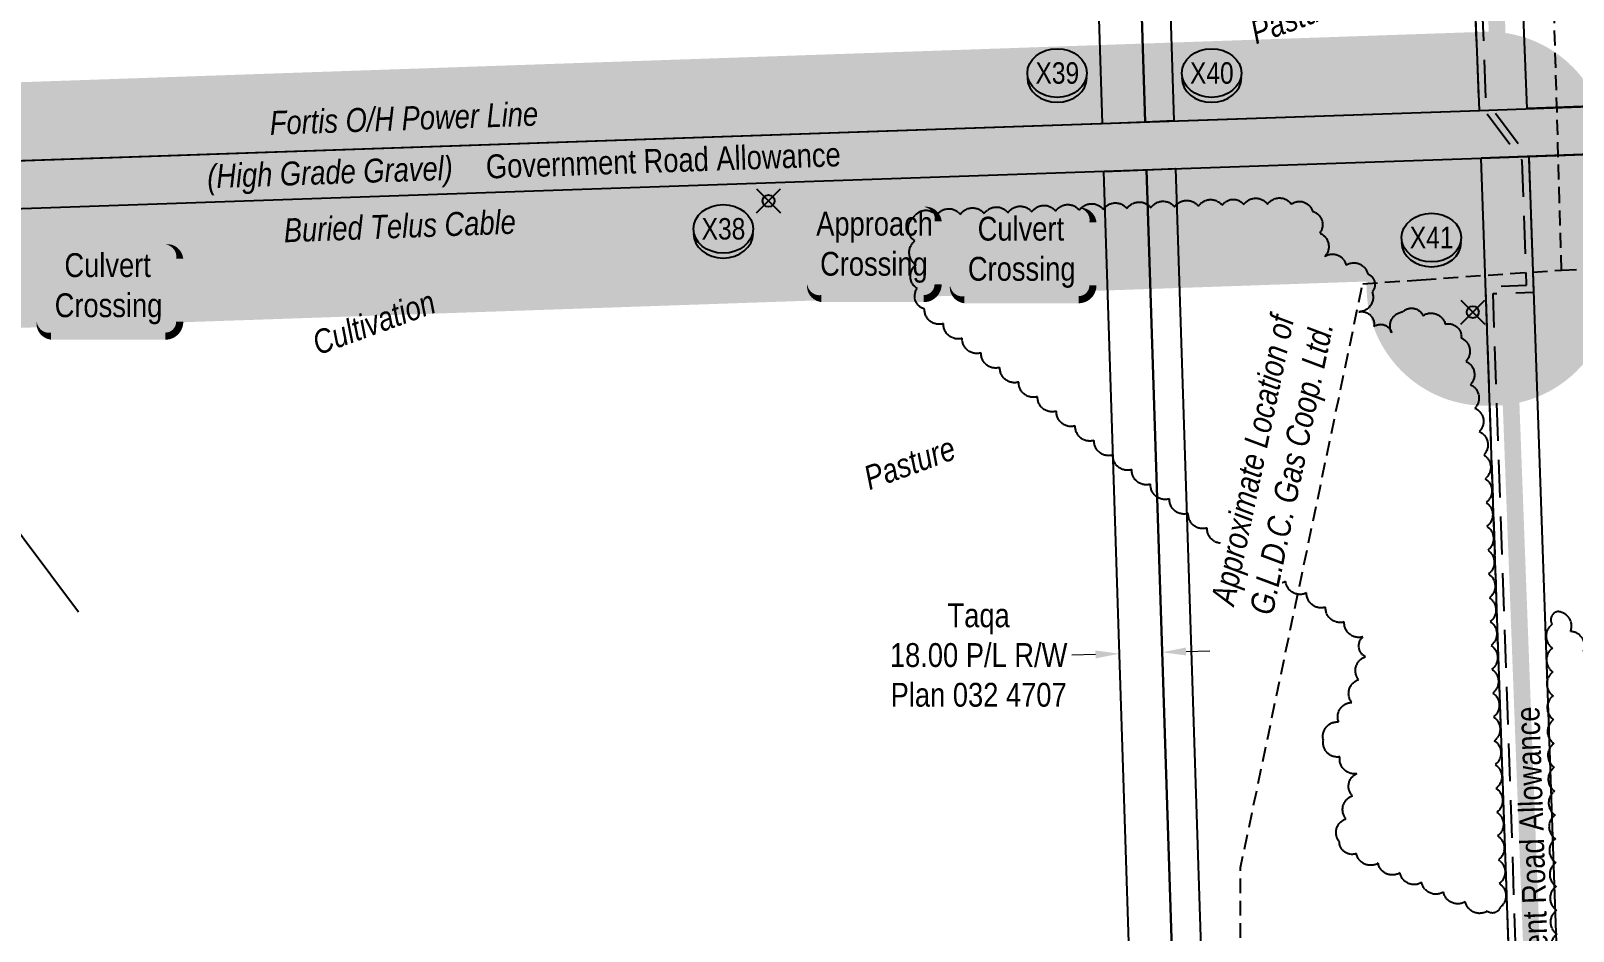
# Model space of a CAD drawing. Extents: x 670596 to 678189, y 5824540 to 5827409.
# Drawn here: x 676646 to 677293, y 5825347 to 5825724 of the extents above; entities that cross this region are included whole.
import ezdxf
from ezdxf.enums import TextEntityAlignment as Align

# ---------------------------------------------------------------- set-up
doc = ezdxf.new("R2010")
doc.units = 0
doc.header["$LTSCALE"] = 5
doc.header["$PDMODE"] = 35
doc.header["$PDSIZE"] = 5
for name, pattern in [('0', [1, 1, 0]), ('HIDDEN2', [4.762499999999999, 3.175, -1.5875]), ('UG_PIPE', [1.875, 1.25, -0.625])]:
    doc.linetypes.add(name, pattern=pattern)
doc.layers.get('Defpoints').update_dxf_attribs({"color": 9})
for name, color, linetype in [('AS-PIPE-UG', 44, 'UG_PIPE'), ('AS-POWER', 104, 'foc-POWER'), ('AS-ROADS', 254, 'Continuous'), ('AS-TELEPHONE', 224, 'foc-TEL'), ('AS-TELUS', 224, 'foc-TEL'), ('CG-NOTES', 7, 'Continuous'), ('F-RW', 190, 'Continuous'), ('L-ROAD-T', 7, 'Continuous'), ('L-SEC', 7, 'Continuous'), ('P-BUFFER-H 30m', 51, 'Continuous'), ('P-CROSSINGS', 250, 'Continuous'), ('T-BUSH', 110, '0'), ('T-EXISTING RTF', 220, 'HIDDEN2')]:
    doc.layers.add(name, color=color, linetype=linetype)
doc.layers.add('F-RW-T', color=190, linetype='Continuous', lineweight=9)
doc.layers.add('T-TEXT', color=48, linetype='Continuous', lineweight=18)
doc.layers.add('Leedale_Hutterite_Fresh_P', color=7, linetype='Continuous', plot=False)
doc.layers.add('P-PROPOSED-WL4', color=7, linetype='Continuous', true_color=0x5b5bc8)
doc.styles.add('80', font='ARIALN.TTF', dxfattribs={"height": 10})
doc.styles.add('80CG', font='ARIALN.TTF', dxfattribs={"height": 10})
doc.styles.add('80L', font='ARIALN.TTF', dxfattribs={"height": 10})
doc.styles.add('80LS', font='ARIALNI.TTF', dxfattribs={"height": 10})
doc.styles.add('Crossing', font='ARIALN.TTF', dxfattribs={"height": 10})
doc.styles.add('foc-LtypeFont', font='ARIALN.TTF', dxfattribs={"height": 7.349999999999999})
doc.linetypes.add('foc-POWER', pattern='A,6,-1,["P",foc-LtypeFont,S=0.2,R=0,X=-0.625,Y=-0.75],-1.239999999999999,4', length=12.24)
doc.linetypes.add('foc-POWER-NOLINE', pattern='A,0,-4,["P",foc-LtypeFont,S=0.2,R=0,X=-0.625,Y=-0.75],-8.24', length=12.24)
doc.linetypes.add('foc-TEL', pattern='A,2,-1,["T",foc-LtypeFont,S=0.2,R=0,X=-0.425,Y=-0.75],-1.239999999999999,8', length=12.24)
doc.linetypes.add('foc-TEL-NOLINE', pattern='A,0,-2,["T",foc-LtypeFont,S=0.2,R=0,X=-0.425,Y=-0.75],-10.24', length=12.24)
doc.dimstyles.new('Compass 5 000', dxfattribs={"dimscale": 5, "dimtxt": 9, "dimasz": 2, "dimexe": 0.2, "dimexo": 0.0625, "dimgap": 0.5, "dimtad": 0, "dimtih": 1, "dimtoh": 1, "dimzin": 0, "dimdsep": 46, "dimtxsty": '80CG', "dimcen": 0.1, "dimse1": 1, "dimse2": 1, "dimclrd": 256, "dimclrt": 256, "dimaunit": 1, "dimadec": 4, "dimazin": 0, "dimtfac": 0.06, "dimtofl": 0, "dimtmove": 0, "dimatfit": 1, "dimfxl": 0.2, "dimtolj": 1, "dimtzin": 0, "dimlwd": -1, "dimarcsym": 0})

# ---------------------------------------------------------------- blocks, each defined once
blk = doc.blocks.new('*D59')
at = {"layer": 'Defpoints', "color": 0, "transparency": 16777216}
for p in [(677102.4783321557, 5825463.039591645), (677104.8561974562, 5825389.959888763), (677122.8285240456, 5825390.544671816)]:
    blk.add_point(p, dxfattribs=at)
at = {"layer": 'F-RW-T', "transparency": 16777216}
for p, q in [((677092.4836215542, 5825462.714384034), (677082.4889109526, 5825462.389176425)), ((677130.4453693468, 5825463.949582308), (677140.4400799484, 5825464.274789918))]:
    blk.add_line(p, q, dxfattribs=at)
for points in [[(677130.3911680784, 5825465.615367409), (677130.4995706151, 5825462.283797207), (677120.4506587451, 5825463.624374698)], [(677092.4294202859, 5825464.380169136), (677092.5378228226, 5825461.048598934), (677102.4783321557, 5825463.039591645)]]:
    blk.add_solid(points, dxfattribs=at)
at = {"layer": 'F-RW-T', "transparency": 16777216, "insert": (677043.4029627943, 5825462.389176425), "char_height": 10, "attachment_point": 5, "style": '80CG'}
blk.add_mtext('\\A1;Taqa\\P18.00 P/L R/W\\PPlan 032 4707', dxfattribs=at)
blk = doc.blocks.new('*U90')
h = blk.add_hatch(color=254)
edge = h.paths.add_edge_path()
edge.add_line((-23.99999999999998, -20), (23.99999999999998, -20))
edge.add_arc((23.99999999999998, -14), 6, 270, 360)
edge.add_line((29.99999999999998, -14), (29.99999999999998, 12.5))
edge.add_arc((23.99999999999998, 12.5), 6, 0, 90)
edge.add_line((23.99999999999998, 18.5), (-23.99999999999998, 18.5))
edge.add_arc((-23.99999999999998, 12.5), 6, 90, 180)
edge.add_line((-29.99999999999998, 12.5), (-29.99999999999998, -14))
edge.add_arc((-23.99999999999998, -14), 6, 180, 270)
at = {"color": 160, "flags": 128}
blk.add_lwpolyline([(-23.99999999999998, -20, 3, 3, 0), (23.99999999999998, -20, 3, 3, 0.414213562373095), (29.99999999999998, -14, 3, 3, 0), (29.99999999999998, 12.5, 3, 0, 0.414213562373095), (23.99999999999998, 18.5, 0, 0, 0), (-23.99999999999998, 18.5, 0, 0, 0.414213562373095), (-29.99999999999998, 12.5, 0, 0, 0), (-29.99999999999998, -14, 0, 3, 0.414213562373095)], format="xyseb", close=True, dxfattribs=at)
at = {"color": 160, "style": '80'}
blk.add_attdef('ENTER_TEXT_001', (-26.84515688949523, -4.918144611186903), '', height=10, dxfattribs=at)
blk = doc.blocks.new('*U102')
h = blk.add_hatch(color=59)
edge = h.paths.add_edge_path()
edge.add_line((-21.49999999999998, -20), (21.49999999999998, -20))
edge.add_arc((21.49999999999998, -13.99999999999999), 6.000000000000007, 269.9999999999999, 359.9999999999999)
edge.add_line((27.49999999999999, -14), (27.49999999999999, 12.5))
edge.add_arc((21.49999999999998, 12.49999999999999), 6.000000000000007, 6.785183320455494e-14, 90.00000000000007)
edge.add_line((21.49999999999998, 18.5), (-21.49999999999998, 18.5))
edge.add_arc((-21.49999999999998, 12.49999999999999), 6.000000000000007, 89.99999999999993, 179.9999999999999)
edge.add_line((-27.49999999999999, 12.5), (-27.49999999999999, -14))
edge.add_arc((-21.49999999999998, -13.99999999999999), 6.000000000000007, 180, 270.0000000000001)
at = {"color": 1, "flags": 128}
blk.add_lwpolyline([(-44.82477568700887, 29.66270383057286, 0, 7.499999999999999, 0), (-1.746787373864769e-15, -2.971007911936125e-15, 0, 0, 0)], format="xyseb", dxfattribs=at)
blk.add_lwpolyline([(-21.49999999999998, -20, 3, 3, 0), (21.49999999999998, -20, 3, 3, 0.4142135623730951), (27.49999999999999, -14, 3, 3, 0), (27.49999999999999, 12.5, 3, 0, 0.4142135623730951), (21.49999999999998, 18.5, 0, 0, 0), (-21.49999999999998, 18.5, 0, 0, 0.4142135623730951), (-27.49999999999999, 12.5, 0, 0, 0), (-27.49999999999999, -14, 0, 3, 0.4142135623730951)], format="xyseb", close=True, dxfattribs=at)
at = {"color": 1, "style": '80'}
blk.add_attdef('ENTER_TEXT_001', (-36.33356070941338, -4.996589358799454), '', height=10, dxfattribs=at)
blk = doc.blocks.new('xing2')
h = blk.add_hatch(color=50)
h.dxf.hatch_style = 1
edge = h.paths.add_edge_path()
edge.add_ellipse((0, 0), major_axis=(-12.5, 0), ratio=0.8162973455633619, start_angle=0, end_angle=360)
h = blk.add_hatch(color=250)
h.dxf.hatch_style = 1
edge = h.paths.add_edge_path()
edge.add_ellipse((0, -2.047489049626165), major_axis=(-12.5, 0), ratio=0.8162973455633619, start_angle=0, end_angle=180)
edge.add_line((12.5, -2.047489049626165), (12.5, 0))
edge.add_ellipse((0, 0), major_axis=(-12.5, 0), ratio=0.8162973455633619, start_angle=0, end_angle=180, ccw=False)
edge.add_line((-12.5, 0), (-12.5, -2.047489049626165))
at = {"color": 250}
blk.add_ellipse((0, 0), major_axis=(-12.5, 0), ratio=0.8162973455633619, dxfattribs=at)
blk.add_ellipse((0, -2.047489049626165), major_axis=(-12.5, 0), ratio=0.8162973455633619, start_param=0, end_param=3.141592653589793, dxfattribs=at)
at = {"color": 250, "style": 'Crossing'}
blk.add_attdef('CROSSING', text='', height=9, dxfattribs=at).set_placement((0.08916442567715421, 0.0199513138486509), align=Align.MIDDLE_CENTER)
at = {"color": 250, "style": 'Crossing', "flags": 1}
for tag, p in [('OWNER', (0.08916442567715421, -12.49201765665748)), ('DESCRIPTION', (0.08916442567715421, -25.770021277247)), ('LOCATION', (0.08916442567715421, -39.30337514164421)), ('DWG_REF', (0.08916442567715421, -52.83672900604233))]:
    blk.add_attdef(tag, text='', height=9, dxfattribs=at).set_placement(p, align=Align.MIDDLE_CENTER)

msp = doc.modelspace()

# ---------------------------------------------------------------- hatches: boundary and pattern name
at = {"layer": 'P-BUFFER-H 30m'}
h = msp.add_hatch(color=256, dxfattribs=at)
h.dxf.hatch_style = 1
edge = h.paths.add_edge_path()
edge.add_arc((671375.1803013663, 5825467.06027306), 50.00000000109686, 145.2534133143221, 145.2538861893088, ccw=False)
edge.add_line((671334.096256704, 5825495.557663717), (671336.2300902016, 5825498.633983622))
edge.add_arc((671377.3142230667, 5825470.136720126), 50.00000000024475, 91.99939063516388, 145.2535906532844, ccw=False)
edge.add_line((671375.5697796788, 5825520.106280033), (671558.6521253284, 5825526.497706892))
edge.add_line((671558.6521253284, 5825526.497706892), (672360.4857105932, 5825554.638002351))
edge.add_arc((672362.2393774228, 5825504.668765288), 50.0000000001577, 91.85035039296912, 92.00996639360898, ccw=False)
edge.add_line((672360.6249227554, 5825554.642693852), (672380.7429681721, 5825555.292626237))
edge.add_line((672380.7429681721, 5825555.292626237), (673181.3792390412, 5825581.157470481))
edge.add_line((673181.3792390412, 5825581.157470481), (673982.2272202543, 5825606.995391944))
edge.add_line((673982.2272202543, 5825606.995391944), (674002.1767330569, 5825607.75048185))
edge.add_line((674002.1767330569, 5825607.75048185), (674809.9484684981, 5825638.322798524))
edge.add_line((674809.9484684981, 5825638.322798524), (675617.8821427522, 5825668.373108479))
edge.add_arc((675619.7405584315, 5825618.407657503), 50.00000000076547, 91.9161180869612, 92.1300781368248, ccw=False)
edge.add_line((675618.0687416266, 5825668.379699973), (676445.0419642649, 5825696.046127321))
edge.add_line((676445.0419642649, 5825696.046127321), (677255.5585079533, 5825723.939826489))
edge.add_arc((677257.2782244004, 5825673.969409487), 50.00000000033632, 1.9899797792074878, 91.97103863104718, ccw=False)
edge.add_line((677307.2480701585, 5825675.70564533), (677309.2224533926, 5825618.881783456))
edge.add_line((677309.2224533926, 5825618.881783456), (677309.2226169086, 5825618.877077372))
edge.add_arc((677259.2527711312, 5825617.140842068), 50.00000000045067, -88.09994368511661, 1.9899791608971213, ccw=False)
edge.add_line((677260.9105791677, 5825567.1683329), (677257.9122249249, 5825567.068864295))
edge.add_arc((677256.254416889, 5825617.041373463), 50.00000000038395, 181.9899797781363, 271.90005631421684, ccw=False)
edge.add_line((677206.2845711308, 5825615.305137621), (677206.1499895743, 5825619.178470641))
edge.add_line((677206.1499895743, 5825619.178470641), (676448.5338066338, 5825593.105345305))
edge.add_line((676448.5338066338, 5825593.105345305), (675621.6059908394, 5825565.440414064))
edge.add_line((675621.6059908394, 5825565.440414064), (674813.8113795015, 5825535.395266787))
edge.add_line((674813.8113795015, 5825535.395266787), (674006.0723748951, 5825504.824178241))
edge.add_line((674006.0723748951, 5825504.824178241), (673985.9667397358, 5825504.063225836))
edge.add_arc((673984.0757076194, 5825554.027453014), 49.99999999973334, 271.84790457129867, 272.1674801210375, ccw=False)
edge.add_line((673985.6880290163, 5825504.053455578), (673184.7028517069, 5825478.211107777))
edge.add_line((673184.7028517069, 5825478.211107777), (672384.0687143675, 5825452.346332413))
edge.add_line((672384.0687143675, 5825452.346332413), (672364.0286472269, 5825451.698930795))
edge.add_line((672364.0286472269, 5825451.698930795), (671562.2554556757, 5825423.560755702))
edge.add_line((671562.2554556757, 5825423.560755702), (671405.7189409641, 5825418.096046253))
edge.add_line((671405.7189409641, 5825418.096046253), (671360.4806161395, 5825352.876543761))
edge.add_line((671360.4806161395, 5825352.876543761), (671368.4365661598, 5825306.565911227))
edge.add_line((671368.4365661598, 5825306.565911227), (671377.8685231084, 5825268.232269527))
edge.add_line((671377.8685231084, 5825268.232269527), (671395.7970236345, 5825272.315836404))
edge.add_arc((671406.9011097404, 5825223.564433637), 50.00000000032476, 6.18884127510438, 102.83133203391799, ccw=False)
edge.add_line((671456.6097086751, 5825228.954720452), (671457.8476776187, 5825217.538314641))
edge.add_line((671457.8476776187, 5825217.538314641), (671465.0606778256, 5825159.95987745))
edge.add_line((671465.0606778256, 5825159.95987745), (671491.7169748703, 5825126.622153737))
edge.add_arc((671452.6656034103, 5825095.397317674), 50.00000000042956, 1.3091926354703105, 38.64525765845542, ccw=False)
edge.add_line((671502.6525512333, 5825096.539704361), (671503.5294311878, 5825058.170426189))
edge.add_arc((671453.5424833647, 5825057.028039503), 50.00000000008105, -32.60195663089593, 1.30919263440029, ccw=False)
edge.add_line((671495.6641832486, 5825030.088061796), (671398.3151779233, 5824877.879116755))
edge.add_arc((671356.1934780393, 5824904.819094463), 50.00000000035932, 193.7273443474367, 327.3980433682051, ccw=False)
edge.add_arc((671355.0901868714, 5824908.661989273), 50.00000000014204, 147.3980433691042, 198.3100922660786, ccw=False)
edge.add_line((671312.9684869874, 5824935.60196698), (671400.187126689, 5825071.971692511))
edge.add_line((671400.187126689, 5825071.971692511), (671400.0885629839, 5825076.284504308))
edge.add_line((671400.0885629839, 5825076.284504308), (671375.2786426541, 5825107.313055196))
edge.add_arc((671414.3300141144, 5825138.537891258), 50.00000000012072, 187.1403940550296, 218.6452576573719, ccw=False)
edge.add_line((671364.7177865596, 5825132.322838799), (671361.3956298939, 5825158.842259764))
edge.add_line((671361.3956298939, 5825158.842259764), (671349.9532034273, 5825156.236023193))
edge.add_arc((671338.849117322, 5825204.987425961), 50.00000000019549, 193.8229906510074, 282.8313320332677, ccw=False)
edge.add_line((671290.2971929628, 5825193.041270051), (671267.994604561, 5825283.684117282))
edge.add_arc((671319.4596440112, 5825296.347042439), 52.99999961450428, 189.7479906334739, 193.8229906341198, ccw=False)
edge.add_line((671267.224858521, 5825287.373350671), (671255.5047847944, 5825355.594496637))
edge.add_arc((671307.7395706656, 5825364.568188479), 53.00000000280982, 145.2535906528745, 189.7479906441054, ccw=False)
edge.add_line((671264.1903898268, 5825394.775287786), (671334.0962567051, 5825495.557663718))
edge.add_line((671334.0962567051, 5825495.557663718), (671334.09602151, 5825495.55732464))
at = {"layer": 'P-PROPOSED-WL4'}
h = msp.add_hatch(color=256, dxfattribs=at)
h.dxf.hatch_style = 1
h.paths.add_polyline_path([(677259.2527711317, 5825617.140842068), (677256.2544168889, 5825617.041373463), (677254.3841733725, 5825670.868035586), (676446.8140902722, 5825643.07576231), (675619.8408676339, 5825615.409334963), (674811.9529623858, 5825585.360717709), (674004.1813429255, 5825554.788405425), (673984.0757077655, 5825554.027453019), (673183.090530456, 5825528.185105217), (672382.4542885044, 5825502.320261908), (672362.3445975526, 5825501.670611068), (671560.5017887328, 5825473.529992761), (671375.1803895689, 5825467.060400221), (671377.3142230666, 5825470.136720126), (671560.3965687163, 5825476.528146985), (672362.239377536, 5825504.668765292), (672382.3574229527, 5825505.318697677), (673182.9936649043, 5825531.183540986), (673983.9789684905, 5825557.025892866), (674004.0678810073, 5825557.786259056), (674811.8395004676, 5825588.35857134), (675619.7405586146, 5825618.407657511), (676446.7137812529, 5825646.074084857), (677257.2782244002, 5825673.969409487), (677259.2526076344, 5825617.145547614)])

# ---------------------------------------------------------------- linework, layer by layer
at = {"layer": 'AS-PIPE-UG', "flags": 128}
for points in [[(677287.2785165571, 5825652.631431912), (677261.6066480407, 5826535.000617235), (677144.4327055463, 5826535.773786137), (677140.3742736671, 5826592.393750072)], [(677288.109876547, 5825623.985598858), (677287.2785165571, 5825652.631431912)], [(677288.1098765451, 5825623.985598858), (677605.6168793573, 5825638.311027614), (677605.0261412063, 5825594.698537257), (677703.3079660884, 5825597.879206888)], [(677288.109876547, 5825623.985598858), (677374.1224815496, 5825627.866355611)], [(677229.1605246665, 5825619.931272843), (677288.109876547, 5825623.985598858)], [(677035.9769486255, 5824758.587335813), (677034.496523503, 5824841.276215257), (677151.6723280472, 5824840.503304725), (677153.3667197421, 5825373.285787465), (677204.6200217021, 5825618.244646049)], [(677204.6200217021, 5825618.244646049), (677229.1605246665, 5825619.931272843)]]:
    msp.add_lwpolyline(points, dxfattribs=at)
at = {"layer": 'AS-POWER', "linetype": 'foc-POWER-NOLINE', "flags": 128}
msp.add_lwpolyline([(670674.4916106418, 5825462.790855298), (670738.3018679882, 5825464.959141599), (672361.6389219748, 5825521.77823206), (673182.3582594033, 5825548.29194518), (673983.4269096942, 5825574.13698959), (674811.1920111213, 5825605.466322728), (675619.168337451, 5825635.518091841), (676446.1413511162, 5825663.184512197), (677253.5833811138, 5825690.972387814), (677371.6068846477, 5825695.272361069)], dxfattribs=at)
at = {"layer": 'AS-ROADS', "const_width": 7, "flags": 128}
for points in [[(677297.0125014081, 5824767.233116368), (677228.2605694848, 5826595.433413203)], [(677262.0177399953, 5825677.942826601), (678155.9867896442, 5825710.987661945)], [(677262.0177399953, 5825677.942826601), (672039.9380978491, 5825500.539277364), (670674.8449997297, 5825453.660833437)], [(676955.2000698387, 5825652.995933209), (676954.7749823021, 5825669.812848254)]]:
    msp.add_lwpolyline(points, dxfattribs=at)
at = {"layer": 'AS-TELEPHONE', "linetype": 'foc-TEL-NOLINE', "flags": 128}
msp.add_lwpolyline([(677254.3757338856, 5825671.076524517), (678095.3620128821, 5825701.52286652)], dxfattribs=at)
at = {"layer": 'AS-TELUS', "linetype": 'foc-TEL-NOLINE', "flags": 128}
msp.add_lwpolyline([(673984.0757077655, 5825554.027453019), (674811.9529623858, 5825585.360717709), (675619.8408676339, 5825615.409334963), (676446.8140902722, 5825643.07576231), (677254.3841733725, 5825670.868035586), (677372.3572480804, 5825675.166197956)], dxfattribs=at)
at = {"layer": 'AS-TELUS', "flags": 128}
msp.add_lwpolyline([(676512.7479383659, 5825645.344855188), (676550.4955119683, 5825634.100644955), (676665.5914729697, 5825480.616323235)], dxfattribs=at)
at = {"layer": 'F-RW', "flags": 128}
for points in [[(676678.3994760154, 5826576.415744095), (677079.368, 5826188.115), (677082.4380000001, 5826090.483), (677095.256, 5825685.494), (677113.2380000001, 5825686.121), (677097.105, 5826195.973), (676703.3029734184, 5826577.277064306)], [(676703.3029734184, 5826577.277064306), (677097.105, 5826195.973), (677113.2380000001, 5825686.121), (677125.4280000001, 5825686.666), (677109.1950000001, 5826201.201), (676720.2362247381, 5826577.862723074)], [(677125.3392870366, 5824761.547113359), (677122.104, 5824861.449), (677115.682, 5825057.247), (677095.8940000001, 5825665.398), (677113.875, 5825666.016), (677133.155, 5825072.832), (677139.888, 5824867.249), (677143.23677755, 5824762.139897651)], [(677143.24508846, 5824762.140172917), (677140.0430000001, 5824862.013), (677133.155, 5825072.832), (677113.875, 5825666.016), (677126.0530000001, 5825666.552), (677145.3019999999, 5825073.255), (677152.145, 5824862.357), (677155.408903178, 5824762.543051651)]]:
    msp.add_lwpolyline(points, dxfattribs=at)
at = {"layer": 'L-SEC', "flags": 128}
for points in [[(677253.5833811138, 5825690.972387814), (677221.5533323564, 5826495.105263891)], [(677273.690163685, 5825691.704767959), (677241.6573904175, 5826495.906044432)], [(678052.0618769934, 5825720.034960543), (677273.791, 5825691.762999985)], [(677274.47, 5825671.804), (678052.79560442, 5825699.921533195)], [(676446.1220764082, 5825663.183858112), (677253.6921595086, 5825690.976131388)], [(676446.8140902722, 5825643.07576231), (677254.3841733725, 5825670.868035586)], [(677282.3243342482, 5824866.734463711), (677254.3841733725, 5825670.868035586)], [(677302.4322001813, 5824867.433125014), (677274.4908616332, 5825671.600590969)]]:
    msp.add_lwpolyline(points, dxfattribs=at)
at = {"layer": 'Leedale_Hutterite_Fresh_P', "color": 2}
for p in [(676955.2000698387, 5825652.995933209), (677250.8359188205, 5825606.345566945)]:
    msp.add_point(p, dxfattribs=at)
at = {"layer": 'T-BUSH', "flags": 128}
msp.add_lwpolyline([(677154.6661178329, 5825651.46350123, -0.52056705), (677164.6654426506, 5825651.579704461, -0.52056705), (677174.6647674682, 5825651.695907692, -0.52056705), (677183.5029322405, 5825648.731475485, -0.52056705), (677186.5770903316, 5825639.492203456, -0.52056705), (677188.7654434829, 5825629.734585382, -0.52056705), (677197.6465750934, 5825626.099639176, -0.52056705), (677206.7521847158, 5825622.349658722, -0.52056705), (677208.5482127464, 5825614.818296367, -0.52056705), (677203.0460857721, 5825606.468050936, -0.52056705), (677209.3482398542, 5825600.358897171, -0.52056705), (677216.794434858, 5825597.582481313, -0.52056705), (677221.3645896456, 5825606.477068725, -0.52056705), (677229.9257592004, 5825604.890522146, -0.52056705), (677239.2544420267, 5825601.288345481, -0.52056705), (677245.9983076937, 5825595.521810838, -0.52056705), (677247.9055069122, 5825585.705365905, -0.52056705), (677249.8127061306, 5825575.88892097, -0.52056705), (677251.7093156002, 5825566.070441197, -0.52056705), (677253.5761034401, 5825556.246231144, -0.52056705), (677255.44289128, 5825546.422021092, -0.52056705), (677256.0523891292, 5825536.45735001, -0.52056705), (677256.3996345473, 5825526.463380797, -0.52056705), (677256.7468799654, 5825516.469411585, -0.52056705), (677257.0941253835, 5825506.475442372, -0.52056705), (677257.4413708017, 5825496.48147316, -0.52056705), (677257.7886162198, 5825486.487503948, -0.52056705), (677258.1358616379, 5825476.493534735, -0.52056705), (677258.483107056, 5825466.499565522, -0.52056705), (677258.830352474, 5825456.50559631, -0.52056705), (677259.1775978921, 5825446.511627098, -0.52056705), (677259.5248433102, 5825436.517657885, -0.52056705), (677259.8720887284, 5825426.523688673, -0.52056705), (677260.2193341465, 5825416.52971946, -0.52056705), (677260.5665795646, 5825406.535750248, -0.52056705), (677260.9138249827, 5825396.541781035, -0.52056705), (677261.2610704008, 5825386.547811823, -0.52056705), (677261.608315819, 5825376.553842611, -0.52056705), (677261.955561237, 5825366.559873397, -0.52056705), (677262.3028066551, 5825356.565904185, -0.52056705), (677256.8721196991, 5825354.988270883, -0.52056705), (677247.6897571011, 5825358.948055614, -0.52056705), (677238.5428511188, 5825362.989603703, -0.52056705), (677229.3959451366, 5825367.031151791, -0.52056705), (677220.2490391544, 5825371.072699879, -0.52056705), (677211.1021331721, 5825375.114247968, -0.52056705), (677201.9552271899, 5825379.155796057, -0.52056705), (677194.8133791501, 5825384.136745714, -0.52056705), (677197.5620594274, 5825393.751565355, -0.52056705), (677200.3107397046, 5825403.366384996, -0.52056705), (677202.1742683027, 5825412.746997815, -0.52056705), (677195.0301217037, 5825419.744223649, -0.52056705), (677188.103360305, 5825426.752192699, -0.52056705), (677194.5227715148, 5825434.419732051, -0.52056705), (677200.0516853477, 5825442.565253685, -0.52056705), (677202.894084955, 5825452.152785405, -0.52056705), (677205.7364845623, 5825461.740317124, -0.52056705), (677204.6993555111, 5825470.106962033, -0.52056705), (677196.8786030795, 5825476.338802163, -0.52056705), (677189.0578506478, 5825482.570642292, -0.52056705), (677181.0465037529, 5825488.515318336, -0.52056705), (677172.2663774529, 5825493.301692972, -0.52056705), (677163.4862511528, 5825498.088067608, -0.52056705), (677155.1213925577, 5825503.509492821, -0.52056705), (677147.2161985509, 5825509.633862806, -0.52056705), (677139.311004544, 5825515.758232791, -0.52056705), (677131.4058105373, 5825521.882602776, -0.52056705), (677123.5006165304, 5825528.006972761, -0.52056705), (677115.5954225237, 5825534.131342746, -0.52056705), (677107.6902285168, 5825540.255712732, -0.52056705), (677099.78503451, 5825546.380082716, -0.52056705), (677091.8798405032, 5825552.504452702, -0.52056705), (677083.9746464964, 5825558.628822687, -0.52056705), (677076.0694524895, 5825564.753192672, -0.52056705), (677068.1642584827, 5825570.877562657, -0.52056705), (677060.2590644759, 5825577.001932642, -0.52056705), (677052.3538704691, 5825583.126302627, -0.52056705), (677044.4486764623, 5825589.250672612, -0.52056705), (677036.5434824554, 5825595.375042598, -0.52056705), (677028.6382884487, 5825601.499412582, -0.52056705), (677020.7330944418, 5825607.623782568, -0.52056705), (677017.5967357635, 5825616.227286136, -0.52056705), (677017.1252725237, 5825626.216166073, -0.52056705), (677016.653809284, 5825636.205046011, -0.52056705), (677016.1823460442, 5825646.19392595, -0.52056705), (677025.7271313933, 5825646.956901303, -0.52056705), (677035.721028977, 5825647.306202157, -0.52056705), (677045.7149265606, 5825647.655503012, -0.52056705), (677055.7088241443, 5825648.004803866, -0.52056705), (677065.702721728, 5825648.354104721, -0.52056705), (677075.6966193117, 5825648.703405575, -0.52056705), (677085.6905168954, 5825649.052706429, -0.52056705), (677095.6844144791, 5825649.402007284, -0.52056705), (677105.6783120628, 5825649.751308138, -0.52056705), (677115.6722096464, 5825650.100608992, -0.52056705), (677125.6661072301, 5825650.449909846, -0.52056705), (677135.6600048138, 5825650.799210701, -0.52056705), (677145.6539023975, 5825651.148511555, -0.52056705)], format="xyb", close=True, dxfattribs=at)
msp.add_lwpolyline([(677395.7063058687, 5825340.661477075, 0.52056705), (677386.6987365747, 5825345.004712666, 0.52056705), (677377.69116728, 5825349.34794825, 0.52056705), (677368.6835979851, 5825353.691183848, 0.52056705), (677359.6760286903, 5825358.034419439, 0.52056705), (677350.6684593955, 5825362.37765503, 0.52056705), (677341.6608901008, 5825366.720890622, 0.52056705), (677334.9801358648, 5825373.555685945, 0.52056705), (677330.0318081016, 5825382.245568127, 0.52056705), (677325.0834803375, 5825390.93545031, 0.52056705), (677320.1351525751, 5825399.625332492, 0.52056705), (677315.1868248119, 5825408.315214668, 0.52056705), (677310.2384970478, 5825417.005096858, 0.52056705), (677305.2901692854, 5825425.694979034, 0.52056705), (677301.7540520846, 5825434.812244715, 0.52056705), (677301.0536116251, 5825444.787683711, 0.52056705), (677300.3531711672, 5825454.763122708, 0.52056705), (677297.342307852, 5825463.961495293, 0.52056705), (677291.8721913964, 5825472.332745258, 0.52056705), (677286.4020749402, 5825480.703995221, 0.52056705), (677284.1139864773, 5825475.353088316, 0.52056705), (677284.2673700157, 5825465.35426471, 0.52056705), (677284.4207535558, 5825455.355441105, 0.52056705), (677284.5741370951, 5825445.356617493, 0.52056705), (677284.7275206344, 5825435.357793894, 0.52056705), (677284.880904173, 5825425.358970289, 0.52056705), (677285.0342877131, 5825415.360146684, 0.52056705), (677285.1876712524, 5825405.361323072, 0.52056705), (677285.3410547917, 5825395.362499473, 0.52056705), (677285.4944383302, 5825385.363675867, 0.52056705), (677285.6478218703, 5825375.364852263, 0.52056705), (677285.8012054096, 5825365.366028651, 0.52056705), (677285.954588949, 5825355.367205045, 0.52056705), (677286.1079724883, 5825345.368381446, 0.52056705), (677286.2613560267, 5825335.369557841, 0.52056705), (677286.4147395669, 5825325.370734235, 0.52056705), (677286.5681231061, 5825315.371910624, 0.52056705), (677286.7215066454, 5825305.373087025, 0.52056705), (677289.3662671521, 5825297.317761838, 0.52056705), (677299.0271506511, 5825294.735644486, 0.52056705), (677308.6880341502, 5825292.153527134, 0.52056705), (677318.3489176491, 5825289.571409782, 0.52056705), (677328.0098011481, 5825286.989292424, 0.52056705), (677337.6706846472, 5825284.407175079, 0.52056705), (677347.3315681461, 5825281.825057727, 0.52056705), (677356.9924516444, 5825279.242940376, 0.52056705), (677366.6533351442, 5825276.660823023, 0.52056705), (677376.3142186431, 5825274.078705665, 0.52056705), (677385.9751021414, 5825271.49658832, 0.52056705), (677396.282621964, 5825268.741640923, 0.52056705)], format="xyb", dxfattribs=at)
at = {"layer": 'T-EXISTING RTF', "flags": 128}
for points in [[(677285.8012578371, 5824766.861787824), (677282.3243342482, 5824866.734463711), (677256.2544168889, 5825617.041373463), (677273.3650251016, 5825617.609007635), (677271.5506220607, 5825669.828549412), (677253.4703438395, 5825693.810253882), (677221.5533323564, 5826495.105263891), (677217.6844588475, 5826595.031951226)], [(677288.7996179649, 5824766.961096763), (677285.322517923, 5824866.838841164), (677259.3569454106, 5825614.14264763), (677276.4675536231, 5825614.710281802), (677274.5159434552, 5825670.878722003), (677256.4306262803, 5825694.867110148), (677224.5510863581, 5826495.221328291), (677220.6826942663, 5826595.135581409)]]:
    msp.add_lwpolyline(points, dxfattribs=at)

# ---------------------------------------------------------------- block references
at = {"layer": 'CG-NOTES'}
ref = msp.add_blockref('*U102', (676998.9176461655, 5825632.007339818), dxfattribs=dict(at, xscale=0.9989580387917648, yscale=0.9989580387917648, zscale=0.9989580387917648, rotation=359.9812632251431))
ref.add_attrib('ENTER_TEXT_001', 'Approach', (676975.2268686281, 5825638.459025538), dxfattribs={"layer": '0', "color": 1, "height": 9.989580387917648, "rotation": 359.9812632251431, "style": '80'})
ref.add_attrib('ENTER_TEXT_002', 'Crossing', (676976.8635821234, 5825621.632020208), dxfattribs={"layer": '0', "color": 1, "height": 9.989580387917648, "rotation": 359.9812632251431, "style": '80'})
ref = msp.add_blockref('*U90', (677061.3689719464, 5825631.552704954), dxfattribs=dict(at, xscale=0.9998710000250055, yscale=0.9998710000250055, zscale=0.9998710000250055))
ref.add_attrib('ENTER_TEXT_001', 'Culvert', (677042.9913975291, 5825636.355405016), dxfattribs={"layer": '0', "color": 160, "height": 9.998710000250055, "style": '80'})
ref.add_attrib('ENTER_TEXT_002', 'Crossing', (677038.8957458545, 5825619.513557885), dxfattribs={"layer": '0', "color": 160, "height": 9.998710000250055, "style": '80'})
ref = msp.add_blockref('*U90', (676678.0263709489, 5825616.262911431), dxfattribs=dict(at, xscale=0.9998710000250055, yscale=0.9998710000250055, zscale=0.9998710000250055))
ref.add_attrib('ENTER_TEXT_001', 'Culvert', (676659.6487965316, 5825621.065611494), dxfattribs={"layer": '0', "color": 160, "height": 9.998710000250055, "style": '80'})
ref.add_attrib('ENTER_TEXT_002', 'Crossing', (676655.5531448569, 5825604.223764363), dxfattribs={"layer": '0', "color": 160, "height": 9.998710000250055, "style": '80'})
at = {"layer": 'P-CROSSINGS'}
for p, values in [((677076.343848359, 5825706.64832884), {'CROSSING': 'X39'}), ((677141.1870985227, 5825706.639776966), {'CROSSING': 'X40'}), ((676936.2041565155, 5825641.274599827), {'CROSSING': 'X38'}), ((677233.4713184545, 5825637.606553347), {'CROSSING': 'X41'})]:
    msp.add_blockref('xing2', p, dxfattribs=at).add_auto_attribs(values)

# ---------------------------------------------------------------- texts
at = {"layer": 'AS-POWER', "linetype": 'ByBlock', "insert": (676802.1454044736, 5825687.576698168), "char_height": 10.00046958027477, "width": 112.5063742345256, "attachment_point": 5, "rotation": 1.9993906511112605, "style": '80CG'}
msp.add_mtext('\\A1;{\\fArial Narrow|b0|i1|c0|p34;Fortis O/H Power Line}', dxfattribs=at)
at = {"layer": 'AS-TELUS', "linetype": 'foc-TEL-NOLINE', "insert": (676800.4067379535, 5825642.369610168), "char_height": 10.00046958027477, "width": 112.5063742345256, "attachment_point": 5, "rotation": 2.167479952682153, "style": '80CG'}
msp.add_mtext('\\A1;{\\fArial Narrow|b0|i1|c0|p34;Buried Telus Cable}', dxfattribs=at)
at = {"layer": 'L-ROAD-T', "style": '80L'}
for rotation, p in [(1.999390661657448, (676911.0143870121, 5825669.962578918)), (91.98997977471016, (677276.3262664515, 5825366.383373127))]:
    msp.add_text('Government Road Allowance', height=10, rotation=rotation, dxfattribs=at).set_placement(p, align=Align.MIDDLE_CENTER)
at = {"layer": 'T-TEXT', "style": '80LS'}
for s, rotation, p in [('Pasture', 20, (677176.6616068736, 5825730.11038258)), ('(High Grade Gravel)', 1.999390661657448, (676771.0996192747, 5825665.078137394)), ('Cultivation', 20, (676789.5161756641, 5825602.022917258)), ('Pasture', 20, (677014.3980424079, 5825543.043881365))]:
    msp.add_text(s, height=10, rotation=rotation, dxfattribs=at).set_placement(p, align=Align.MIDDLE_CENTER)

# ---------------------------------------------------------------- dimensions: what is measured, and where the dimension line sits
at = {"layer": 'F-RW-T'}
dim = msp.add_linear_dim(base=(677102.4783321557, 5825463.039591645), p1=(677122.8285240455, 5825390.544671815), p2=(677104.8561974562, 5825389.959888762), angle=181.86363094743675, text='Taqa\\P18.00 P/L R/W\\PPlan 032 4707', dimstyle='Compass 5 000', dxfattribs=at)
dim.commit()
dim.dimension.update_dxf_attribs({"geometry": '*D59', "text_midpoint": (677043.4029627943, 5825462.389176425), "dimtype": 161})

# ---------------------------------------------------------------- next in the draw order: texts
at = {"layer": 'AS-PIPE-UG', "insert": (677167.9892018794, 5825542.281653276), "char_height": 10.00046958027477, "attachment_point": 5, "rotation": 78.1823562649816, "style": '80CG', "bg_fill": 3, "box_fill_scale": 1.1, "bg_fill_color": 256, "bg_fill_transparency": 0}
msp.add_mtext('\\A1;{\\fArial Narrow|b0|i1|c0|p34;Approximate Location of\\PG.L.D.C. Gas Coop. Ltd.}', dxfattribs=at)

doc.saveas('drawing.dxf')
